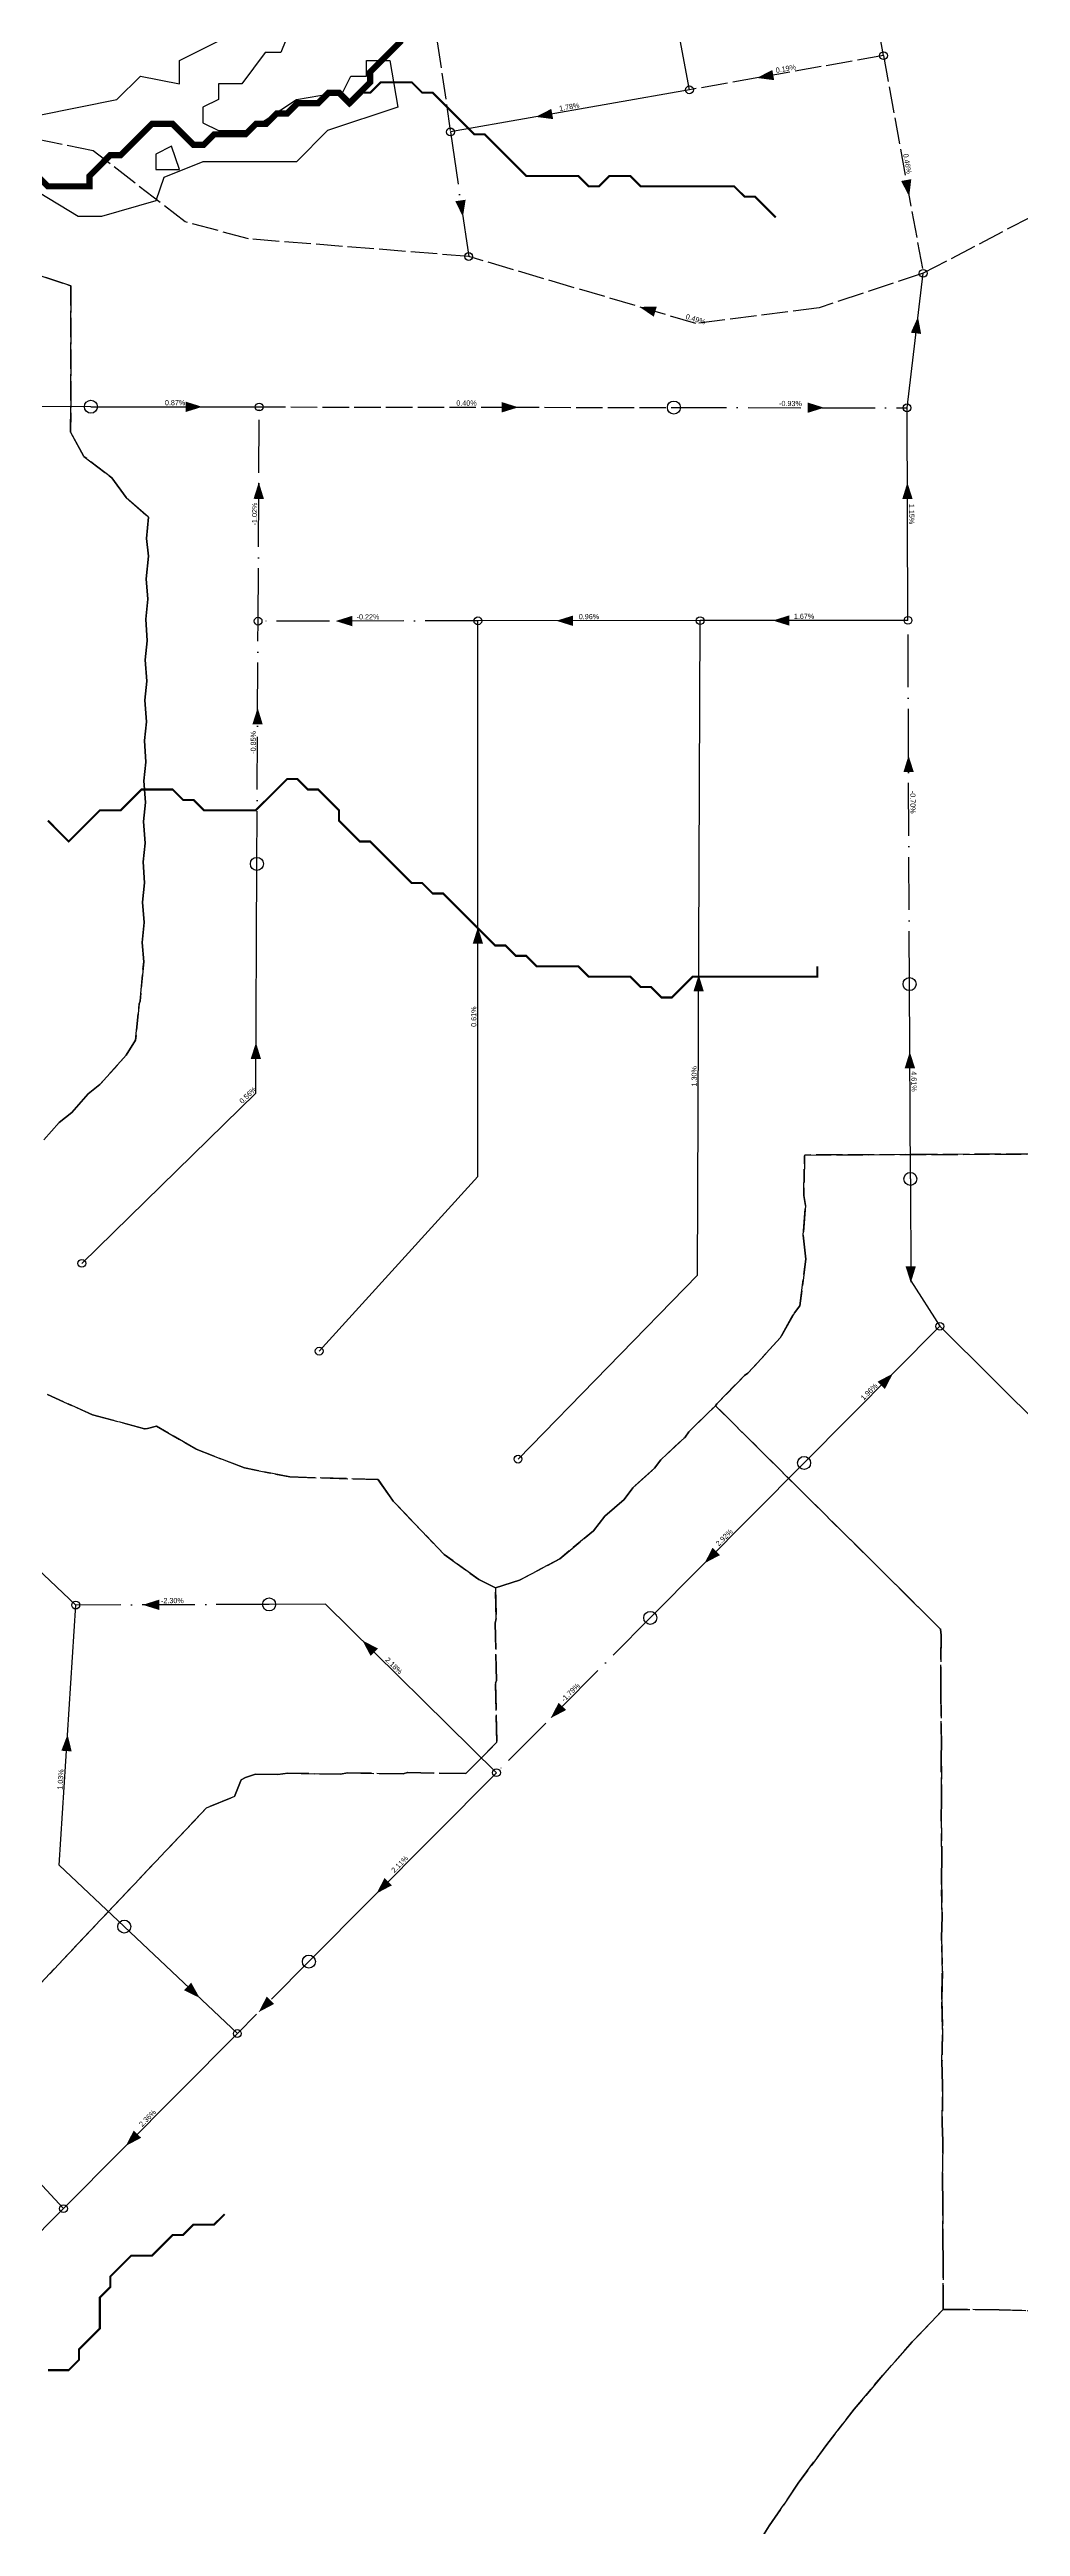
# Model space of a CAD drawing. Header units: metres. Extents: x 442821 to 452274, y 2561971 to 2571293.
# Drawn here: x 445044 to 445417, y 2563943 to 2564896 of the extents above; entities that cross this region are included whole.
import ezdxf
from ezdxf.enums import TextEntityAlignment as Align

# ---------------------------------------------------------------- set-up
doc = ezdxf.new("R2010")
doc.units = ezdxf.units.M
doc.header["$LTSCALE"] = 8
doc.linetypes.add('DASHDOT', pattern=[3.556, 2.54, -0.508, 0, -0.508])
doc.linetypes.add('DASHED', pattern=[1.524, 1.27, -0.254])
for name, color, linetype in [('A_ARROWS', 7, 'Continuous'), ('A_CATCHMENTS', 7, 'Continuous'), ('A_GRADIENT', 8, 'Continuous'), ('A_JUNCTIONS', 8, 'Continuous'), ('A_RUNS', 7, 'Continuous'), ('A_STREAMS', 5, 'Continuous'), ('A_WADI', 4, 'Continuous')]:
    doc.layers.add(name, color=color, linetype=linetype)

msp = doc.modelspace()

# ---------------------------------------------------------------- linework, layer by layer
at = {"layer": 'A_ARROWS', "color": 1}
for points in [[(445315.96, 2564885.28), (445321.91, 2564888.36), (445322.61, 2564884.43)], [(445230.93, 2564870.3), (445236.88, 2564873.38), (445237.58, 2564869.44)], [(445374.56, 2564839.68), (445371.45, 2564845.62), (445375.38, 2564846.34)], [(445202.88, 2564831.79), (445199.97, 2564837.84), (445203.93, 2564838.42)], [(445270.74, 2564797.18), (445277.45, 2564797.28), (445276.31, 2564793.44)], [(445377.94, 2564793.38), (445379.16, 2564786.78), (445375.19, 2564787.26)], [(445102.61, 2564758.72), (445096.21, 2564756.73), (445096.21, 2564760.73)], [(445224.21, 2564758.55), (445217.81, 2564756.56), (445217.82, 2564760.56)], [(445341.85, 2564758.39), (445335.45, 2564756.4), (445335.45, 2564760.4)], [(445124.36, 2564729.72), (445126.33, 2564723.31), (445122.33, 2564723.33)], [(445373.86, 2564729.63), (445375.89, 2564723.24), (445371.89, 2564723.22)], [(445153.91, 2564676.31), (445160.31, 2564678.31), (445160.31, 2564674.31)], [(445238.83, 2564676.41), (445245.23, 2564678.41), (445245.24, 2564674.41)], [(445322.11, 2564676.5), (445328.51, 2564678.51), (445328.51, 2564674.51)], [(445123.91, 2564642.92), (445125.88, 2564636.5), (445121.88, 2564636.53)], [(445374.31, 2564624.58), (445376.34, 2564618.19), (445372.34, 2564618.17)], [(445208.64, 2564558.53), (445210.64, 2564552.13), (445206.64, 2564552.13)], [(445293.58, 2564540.18), (445295.56, 2564533.77), (445291.56, 2564533.79)], [(445123.25, 2564514.14), (445125.22, 2564507.73), (445121.22, 2564507.75)], [(445374.79, 2564510.62), (445376.82, 2564504.23), (445372.82, 2564504.21)]]:
    msp.add_solid(points, dxfattribs=at)
at = {"layer": 'A_ARROWS', "color": 2}
for points in [[(445375.17, 2564421.65), (445373.15, 2564428.04), (445377.15, 2564428.06)], [(445368.29, 2564386.74), (445365.2, 2564380.79), (445362.36, 2564383.6)]]:
    msp.add_solid(points, dxfattribs=at)
at = {"layer": 'A_ARROWS', "color": 3}
for points in [[(445295.81, 2564313.75), (445298.9, 2564319.7), (445301.74, 2564316.88)], [(445236.62, 2564254.15), (445239.71, 2564260.1), (445242.55, 2564257.28)], [(445169.65, 2564186.71), (445172.74, 2564192.66), (445175.58, 2564189.84)], [(445101.62, 2564146.51), (445095.6, 2564149.45), (445098.35, 2564152.36)], [(445124.3, 2564141.04), (445127.39, 2564146.99), (445130.22, 2564144.17)], [(445073.16, 2564089.54), (445076.25, 2564095.49), (445079.09, 2564092.68)]]:
    msp.add_solid(points, dxfattribs=at)
at = {"layer": 'A_ARROWS', "color": 4}
for points in [[(445079.68, 2564297.75), (445086.07, 2564299.77), (445086.09, 2564295.77)], [(445164.21, 2564284.04), (445170.17, 2564280.96), (445167.36, 2564278.12)], [(445050.78, 2564247.88), (445052.37, 2564241.37), (445048.38, 2564241.62)]]:
    msp.add_solid(points, dxfattribs=at)
at = {"layer": 'A_CATCHMENTS', "color": 1, "linetype": 'DASHED'}
for points in [[(445041.62, 2564476.62), (445047.59, 2564483.41), (445052.41, 2564487.26), (445058.67, 2564494.32), (445063.19, 2564497.91), (445073.33, 2564509.22), (445076.98, 2564514.99), (445078.36, 2564528.97), (445078.66, 2564530.07), (445080.07, 2564545.22), (445079.48, 2564552.58), (445080.24, 2564560.37), (445079.65, 2564568.13), (445080.41, 2564575.53), (445079.82, 2564583.68), (445080.6, 2564590.89), (445079.99, 2564599.22), (445080.77, 2564606.45), (445080.17, 2564614.77), (445080.94, 2564622.02), (445080.34, 2564630.32), (445081.12, 2564637.58), (445080.51, 2564645.86), (445081.29, 2564653.14), (445080.68, 2564661.42), (445081.46, 2564668.71), (445080.85, 2564676.98), (445081.69, 2564684.73), (445081.02, 2564692.54), (445081.87, 2564701.21), (445081.21, 2564708.11), (445081.91, 2564716.25), (445073.29, 2564723.81), (445067.82, 2564731.36), (445057.07, 2564739.65), (445051.97, 2564748.99), (445052.05, 2564805.21), (445051.98, 2564805.24), (445039.36, 2564809.57)], [(445507.41, 2564471.57), (445334.35, 2564470.84), (445334.27, 2564470.44), (445334.02, 2564455.2), (445334.66, 2564451.47), (445333.8, 2564439.95), (445334.83, 2564430.72), (445332.5, 2564412.79), (445330.38, 2564410.15), (445325, 2564400.59), (445312.52, 2564386.86), (445311.24, 2564385.98), (445300.53, 2564375.12), (445300.03, 2564374.38), (445289.74, 2564364.35), (445288.33, 2564362.32), (445278.97, 2564353.55), (445276.61, 2564350.29), (445268.22, 2564342.73), (445264.87, 2564338.28), (445257.5, 2564331.89), (445253.1, 2564326.28), (445240.14, 2564315.48), (445224.64, 2564307.2), (445215.4, 2564304.24), (445208.97, 2564307.45), (445195.66, 2564317.16), (445176.17, 2564337.53), (445170.25, 2564345.94), (445136.3, 2564346.97), (445118.84, 2564350.42), (445100.22, 2564357.65), (445084.99, 2564366.46), (445081.59, 2564365.56), (445080.66, 2564365.44), (445080.32, 2564365.49), (445060.33, 2564370.92), (445043.09, 2564378.66)]]:
    msp.add_lwpolyline(points, dxfattribs=at)
at = {"layer": 'A_CATCHMENTS', "color": 4, "linetype": 'DASHED'}
for points in [[(445039.36, 2564809.57), (445051.98, 2564805.24), (445052.05, 2564805.21), (445051.97, 2564748.99), (445057.07, 2564739.65), (445067.82, 2564731.36), (445073.29, 2564723.81), (445081.91, 2564716.25), (445081.21, 2564708.11), (445081.87, 2564701.21), (445081.02, 2564692.54), (445081.69, 2564684.73), (445080.85, 2564676.98), (445081.46, 2564668.71), (445080.68, 2564661.42), (445081.29, 2564653.14), (445080.51, 2564645.86), (445081.12, 2564637.58), (445080.34, 2564630.32), (445080.94, 2564622.02), (445080.17, 2564614.77), (445080.77, 2564606.45), (445079.99, 2564599.22), (445080.6, 2564590.89), (445079.82, 2564583.68), (445080.41, 2564575.53), (445079.65, 2564568.13), (445080.24, 2564560.37), (445079.48, 2564552.58), (445080.07, 2564545.22), (445078.66, 2564530.07), (445078.36, 2564528.97), (445076.98, 2564514.99), (445073.33, 2564509.22), (445063.19, 2564497.91), (445058.67, 2564494.32), (445052.41, 2564487.26), (445047.59, 2564483.41), (445041.62, 2564476.62)], [(445043.09, 2564378.66), (445060.33, 2564370.92), (445080.32, 2564365.49), (445080.66, 2564365.44), (445081.59, 2564365.56), (445084.99, 2564366.46), (445100.22, 2564357.65), (445118.84, 2564350.42), (445136.3, 2564346.97), (445170.25, 2564345.94), (445176.17, 2564337.53), (445195.66, 2564317.16), (445208.97, 2564307.45), (445215.4, 2564304.24), (445215.64, 2564292.47), (445215.32, 2564290.69), (445215.76, 2564268.67), (445215.43, 2564267.6), (445215.89, 2564244.87), (445203.99, 2564232.82), (445181.5, 2564233.23), (445179.88, 2564232.71), (445158.48, 2564233.1), (445155.77, 2564232.6), (445135.46, 2564232.97), (445131.65, 2564232.49), (445123.07, 2564232.65), (445119.24, 2564231.32), (445117.53, 2564230.45), (445115.3, 2564224.68), (445114.94, 2564224.02), (445104.29, 2564219.7), (445035.54, 2564146.97)], [(445311.09, 2563928.03), (445320.74, 2563943.35), (445331.9, 2563959.76), (445342.83, 2563974.67), (445353.42, 2563988.21), (445364.4, 2564001.37), (445375.76, 2564014.14), (445387.51, 2564026.52), (445387.61, 2564026.62), (445387.75, 2564026.62), (445409.22, 2564026.52), (445430.05, 2564025.8)]]:
    msp.add_lwpolyline(points, dxfattribs=at)
at = {"layer": 'A_CATCHMENTS', "color": 2, "linetype": 'DASHED'}
msp.add_lwpolyline([(445430.05, 2564025.8), (445409.22, 2564026.52), (445387.75, 2564026.62), (445387.61, 2564026.62), (445387.57, 2564048.14), (445387.49, 2564050.6), (445387.53, 2564069.79), (445387.38, 2564074.57), (445387.48, 2564091.44), (445387.28, 2564098.34), (445387.43, 2564113.09), (445387.18, 2564122.11), (445387.37, 2564134.73), (445387.09, 2564145.88), (445387.31, 2564156.36), (445387, 2564169.64), (445387.23, 2564177.99), (445386.93, 2564193.39), (445387.15, 2564199.6), (445386.86, 2564217.13), (445387.05, 2564221.2), (445386.82, 2564240.85), (445386.93, 2564242.78), (445386.79, 2564264.34), (445386.77, 2564264.56), (445386.8, 2564286.04), (445386.59, 2564288.42), (445300.03, 2564374.38), (445300.53, 2564375.12), (445311.24, 2564385.98), (445312.52, 2564386.86), (445325, 2564400.59), (445330.38, 2564410.15), (445332.5, 2564412.79), (445334.83, 2564430.72), (445333.8, 2564439.95), (445334.66, 2564451.47), (445334.02, 2564455.2), (445334.27, 2564470.44), (445334.35, 2564470.84), (445507.41, 2564471.57)], dxfattribs=at)
at = {"layer": 'A_CATCHMENTS', "color": 3, "linetype": 'DASHED'}
msp.add_lwpolyline([(445035.54, 2564146.97), (445104.29, 2564219.7), (445114.94, 2564224.02), (445115.3, 2564224.68), (445117.53, 2564230.45), (445119.24, 2564231.32), (445123.07, 2564232.65), (445131.65, 2564232.49), (445135.46, 2564232.97), (445155.77, 2564232.6), (445158.48, 2564233.1), (445179.88, 2564232.71), (445181.5, 2564233.23), (445203.99, 2564232.82), (445215.89, 2564244.87), (445215.43, 2564267.6), (445215.76, 2564268.67), (445215.32, 2564290.69), (445215.64, 2564292.47), (445215.4, 2564304.24), (445224.64, 2564307.2), (445240.14, 2564315.48), (445253.1, 2564326.28), (445257.5, 2564331.89), (445264.87, 2564338.28), (445268.22, 2564342.73), (445276.61, 2564350.29), (445278.97, 2564353.55), (445288.33, 2564362.32), (445289.74, 2564364.35), (445300.03, 2564374.38), (445386.59, 2564288.42), (445386.8, 2564286.04), (445386.77, 2564264.56), (445386.79, 2564264.34), (445386.93, 2564242.78), (445386.82, 2564240.85), (445387.05, 2564221.2), (445386.86, 2564217.13), (445387.15, 2564199.6), (445386.93, 2564193.39), (445387.23, 2564177.99), (445387, 2564169.64), (445387.31, 2564156.36), (445387.09, 2564145.88), (445387.37, 2564134.73), (445387.18, 2564122.11), (445387.43, 2564113.09), (445387.28, 2564098.34), (445387.48, 2564091.44), (445387.38, 2564074.57), (445387.53, 2564069.79), (445387.49, 2564050.6), (445387.57, 2564048.14), (445387.61, 2564026.62), (445387.51, 2564026.52), (445375.76, 2564014.14), (445364.4, 2564001.37), (445353.42, 2563988.21), (445342.83, 2563974.67), (445331.9, 2563959.76), (445320.74, 2563943.35), (445311.09, 2563928.03)], dxfattribs=at)
at = {"layer": 'A_JUNCTIONS'}
for centre in [(445364.69, 2564893.87), (445290.03, 2564880.72), (445198.09, 2564864.51), (445205.11, 2564816.58), (445379.95, 2564810.11), (445124.51, 2564758.69), (445373.74, 2564758.34), (445124.08, 2564676.27), (445208.64, 2564676.37), (445294.12, 2564676.47), (445374.09, 2564676.56), (445056.27, 2564429.14), (445386.36, 2564404.93), (445147.57, 2564395.38), (445224.07, 2564353.83), (445053.93, 2564297.66), (445215.77, 2564233.15), (445116.12, 2564132.8), (445049.22, 2564065.44)]:
    msp.add_circle(centre, 1.5, dxfattribs=at)
at = {"layer": 'A_JUNCTIONS', "color": 30}
for centre in [(445059.76, 2564758.78), (445284.02, 2564758.47), (445123.6, 2564582.88), (445374.68, 2564536.61), (445375, 2564461.64), (445334.14, 2564352.35), (445128.31, 2564297.92), (445274.95, 2564292.75), (445072.61, 2564173.93), (445143.61, 2564160.48)]:
    msp.add_circle(centre, 2.5, dxfattribs=at)
at = {"layer": 'A_RUNS', "color": 1}
for points in [[(445364.69, 2564893.87), (445345.45, 2564999.46), (445270.2, 2564986.6)], [(445290.03, 2564880.72), (445270.2, 2564986.6)], [(445290.03, 2564880.72), (445198.09, 2564864.51)], [(445373.74, 2564758.34), (445379.95, 2564810.11)], [(445059.76, 2564758.78), (445124.51, 2564758.69)], [(445374.09, 2564676.56), (445373.74, 2564758.34)], [(445147.57, 2564395.38), (445208.64, 2564462.6), (445208.64, 2564676.37)], [(445294.12, 2564676.47), (445208.64, 2564676.37)], [(445224.07, 2564353.83), (445293.12, 2564424.64), (445294.12, 2564676.47)], [(445374.09, 2564676.56), (445294.12, 2564676.47)], [(445056.27, 2564429.14), (445123.15, 2564494.59), (445123.6, 2564582.88)], [(445375, 2564461.64), (445374.68, 2564536.61)]]:
    msp.add_lwpolyline(points, dxfattribs=at)
at = {"layer": 'A_RUNS', "color": 1, "linetype": 'DASHED'}
for points in [[(445270.2, 2564986.6), (445182.4, 2564971.59), (445198.09, 2564864.51)], [(445714.6, 2564945.5), (445432.1, 2564837.39), (445379.95, 2564810.11)], [(445205.11, 2564816.58), (445120.43, 2564823.35), (445096.07, 2564829.91), (445060.63, 2564857.27), (445032.98, 2564862.86), (444885.01, 2564870.35), (444747.93, 2564910.45)], [(445364.69, 2564893.87), (445290.03, 2564880.72)], [(445364.69, 2564893.87), (445379.95, 2564810.11)], [(445379.95, 2564810.11), (445339.94, 2564796.85), (445292.49, 2564790.75), (445205.11, 2564816.58)], [(445124.51, 2564758.69), (445284.02, 2564758.47)]]:
    msp.add_lwpolyline(points, dxfattribs=at)
at = {"layer": 'A_RUNS', "color": 1, "linetype": 'DASHDOT'}
for points in [[(445198.09, 2564864.51), (445205.11, 2564816.58)], [(445124.08, 2564676.27), (445124.51, 2564758.69)], [(445284.02, 2564758.47), (445373.74, 2564758.34)], [(445123.6, 2564582.88), (445124.08, 2564676.27)], [(445208.64, 2564676.37), (445124.08, 2564676.27)], [(445374.68, 2564536.61), (445374.09, 2564676.56)]]:
    msp.add_lwpolyline(points, dxfattribs=at)
at = {"layer": 'A_RUNS', "color": 4}
for points in [[(445059.76, 2564758.78), (445039.71, 2564758.8), (445037.93, 2564654.36)], [(445053.93, 2564297.66), (445014.1, 2564335.29)], [(445072.61, 2564173.93), (445047.6, 2564197.58), (445053.93, 2564297.66)], [(445215.77, 2564233.15), (445150.07, 2564297.99), (445128.31, 2564297.92)]]:
    msp.add_lwpolyline(points, dxfattribs=at)
at = {"layer": 'A_RUNS', "color": 2}
for points in [[(445375, 2564461.64), (445375.17, 2564422.39), (445386.36, 2564404.93)], [(445334.14, 2564352.35), (445386.36, 2564404.93)], [(445386.36, 2564404.93), (445648.75, 2564144.22), (445869.31, 2564092.48)]]:
    msp.add_lwpolyline(points, dxfattribs=at)
at = {"layer": 'A_RUNS', "color": 3}
for points in [[(445334.14, 2564352.35), (445274.95, 2564292.75)], [(445215.77, 2564233.15), (445143.61, 2564160.48)], [(445072.61, 2564173.93), (445116.12, 2564132.8)], [(445116.12, 2564132.8), (445049.22, 2564065.44)], [(444995.63, 2564123.16), (445049.22, 2564065.44)], [(445049.22, 2564065.44), (444956.79, 2563972.36), (444801.23, 2563972.48)]]:
    msp.add_lwpolyline(points, dxfattribs=at)
at = {"layer": 'A_RUNS', "color": 4, "linetype": 'DASHDOT'}
msp.add_lwpolyline([(445128.31, 2564297.92), (445053.93, 2564297.66)], dxfattribs=at)
at = {"layer": 'A_RUNS', "color": 3, "linetype": 'DASHDOT'}
for points in [[(445274.95, 2564292.75), (445215.77, 2564233.15)], [(445143.61, 2564160.48), (445116.12, 2564132.8)]]:
    msp.add_lwpolyline(points, dxfattribs=at)
at = {"layer": 'A_STREAMS', "color": 5}
for points, const_width in [([(445179.22, 2564899.59), (445175.22, 2564895.59), (445171.22, 2564891.59), (445167.22, 2564887.59), (445167.22, 2564883.59), (445163.22, 2564879.58)], 2.4), ([(445163.22, 2564879.58), (445159.22, 2564875.58), (445155.22, 2564879.58), (445151.22, 2564879.58), (445147.22, 2564875.58), (445143.22, 2564875.58), (445139.22, 2564875.58), (445135.22, 2564871.58), (445131.22, 2564871.58), (445127.22, 2564867.58), (445123.22, 2564867.58), (445119.22, 2564863.58), (445115.22, 2564863.58), (445111.22, 2564863.58), (445107.21, 2564863.58), (445103.21, 2564859.58), (445099.21, 2564859.58), (445095.21, 2564863.58), (445091.21, 2564867.58), (445087.21, 2564867.58), (445083.21, 2564867.58), (445079.21, 2564863.58), (445075.21, 2564859.58), (445071.21, 2564855.58), (445067.21, 2564855.58), (445063.21, 2564851.57), (445059.21, 2564847.57), (445059.21, 2564843.57), (445055.21, 2564843.57), (445051.21, 2564843.57), (445047.21, 2564843.57), (445043.21, 2564843.57), (445039.21, 2564847.57)], 2.4), ([(445323.24, 2564831.57), (445319.24, 2564835.57), (445315.24, 2564839.57), (445311.24, 2564839.57), (445307.24, 2564843.57), (445303.24, 2564843.57), (445299.24, 2564843.57), (445295.24, 2564843.57), (445291.24, 2564843.57), (445287.24, 2564843.57), (445283.24, 2564843.57), (445279.24, 2564843.57), (445275.24, 2564843.57), (445271.24, 2564843.57), (445267.24, 2564847.57), (445263.24, 2564847.57), (445259.24, 2564847.57), (445255.24, 2564843.57), (445251.23, 2564843.57), (445247.23, 2564847.57), (445243.23, 2564847.57), (445239.23, 2564847.57), (445235.23, 2564847.57), (445231.23, 2564847.57), (445227.23, 2564847.57), (445223.23, 2564851.57), (445219.23, 2564855.58), (445215.23, 2564859.58), (445211.23, 2564863.58), (445207.23, 2564863.58), (445203.23, 2564867.58), (445199.23, 2564871.58), (445195.23, 2564875.58), (445191.23, 2564879.58), (445187.23, 2564879.58), (445183.23, 2564883.59), (445179.22, 2564883.59), (445175.22, 2564883.59), (445171.22, 2564883.59), (445167.22, 2564879.58), (445163.22, 2564879.58)], 0.8), ([(445339.25, 2564543.47), (445339.25, 2564539.47), (445335.25, 2564539.47), (445331.25, 2564539.47), (445327.25, 2564539.47), (445323.24, 2564539.47), (445319.24, 2564539.47), (445315.24, 2564539.47), (445311.24, 2564539.47), (445307.24, 2564539.47), (445303.24, 2564539.47), (445299.24, 2564539.47), (445295.24, 2564539.47), (445291.24, 2564539.47), (445287.24, 2564535.46), (445283.24, 2564531.46), (445279.24, 2564531.46), (445275.24, 2564535.46), (445271.24, 2564535.46), (445267.24, 2564539.47), (445263.24, 2564539.47), (445259.24, 2564539.47), (445255.24, 2564539.47), (445251.23, 2564539.47), (445247.23, 2564543.47), (445243.23, 2564543.47), (445239.23, 2564543.47), (445235.23, 2564543.47), (445231.23, 2564543.47), (445227.23, 2564547.47), (445223.23, 2564547.47), (445219.23, 2564551.47), (445215.23, 2564551.47), (445211.23, 2564555.47), (445207.23, 2564559.47), (445203.23, 2564563.47), (445199.23, 2564567.48), (445195.23, 2564571.48), (445191.23, 2564571.48), (445187.23, 2564575.48), (445183.23, 2564575.48), (445179.22, 2564579.48), (445175.22, 2564583.48), (445171.22, 2564587.48), (445167.22, 2564591.48), (445163.22, 2564591.48), (445159.22, 2564595.48), (445155.22, 2564599.49), (445155.22, 2564603.49), (445151.22, 2564607.49), (445147.22, 2564611.49), (445143.22, 2564611.49), (445139.22, 2564615.49), (445135.22, 2564615.49), (445131.22, 2564611.49), (445127.22, 2564607.49), (445123.22, 2564603.49), (445119.22, 2564603.49), (445115.22, 2564603.49), (445111.22, 2564603.49), (445107.21, 2564603.49), (445103.21, 2564603.49), (445099.21, 2564607.49), (445095.21, 2564607.49), (445091.21, 2564611.49), (445087.21, 2564611.49), (445083.21, 2564611.49), (445079.21, 2564611.49), (445075.21, 2564607.49), (445071.21, 2564603.49), (445067.21, 2564603.49), (445063.21, 2564603.49), (445059.21, 2564599.49), (445055.21, 2564595.48), (445051.21, 2564591.48), (445047.21, 2564595.48), (445043.21, 2564599.49)], 0.8), ([(445111.22, 2564063.3), (445107.21, 2564059.3), (445103.21, 2564059.3), (445099.21, 2564059.3), (445095.21, 2564055.3), (445091.21, 2564055.3), (445087.21, 2564051.3), (445083.21, 2564047.29), (445079.21, 2564047.29), (445075.21, 2564047.29), (445071.21, 2564043.29), (445067.21, 2564039.29), (445067.21, 2564035.29), (445063.21, 2564031.29), (445063.21, 2564027.29), (445063.21, 2564023.29), (445063.21, 2564019.28), (445059.21, 2564015.28), (445055.21, 2564011.28), (445055.21, 2564007.28), (445051.21, 2564003.28), (445047.21, 2564003.28), (445043.21, 2564003.28)], 0.8)]:
    msp.add_lwpolyline(points, dxfattribs=dict(at, const_width=const_width))
at = {"layer": 'A_WADI', "color": 4}
for points in [[(445138.8, 2564910.01), (445132.8, 2564895.01), (445126.8, 2564895.01), (445117.8, 2564883.01), (445108.8, 2564883.01), (445108.8, 2564877.01), (445102.8, 2564874.01), (445102.8, 2564868.01), (445108.8, 2564865.01), (445120.8, 2564865.01), (445138.8, 2564877.01), (445156.8, 2564880.01), (445159.8, 2564886.01), (445165.8, 2564886.01), (445165.8, 2564892.01), (445174.8, 2564892.01), (445177.8, 2564874.01), (445150.8, 2564865.01), (445138.8, 2564853.01), (445102.8, 2564853.01), (445087.8, 2564847.01), (445084.8, 2564838.01), (445063.8, 2564832.01), (445054.8, 2564832.01), (445039.8, 2564841.01)], [(445039.8, 2564871.01), (445069.8, 2564877.01), (445078.8, 2564886.01), (445093.8, 2564883.01), (445093.8, 2564892.01), (445111.8, 2564901.01)]]:
    msp.add_lwpolyline(points, dxfattribs=at)
msp.add_lwpolyline([(445084.8, 2564856.01), (445084.8, 2564850.01), (445093.8, 2564850.01), (445090.8, 2564859.01), (445084.8, 2564856.01)], close=True, dxfattribs=at)

# ---------------------------------------------------------------- texts
at = {"layer": 'A_GRADIENT', "color": 1}
for s, rotation, p in [('0.19%', 9.99602, (445327.36, 2564887.29)), ('1.78%', 9.99602, (445244.06, 2564872.61)), ('0.46%', -79.67455, (445372.32, 2564851.99)), ('0.49%', 343.53127, (445291.95, 2564790.91)), ('0.87%', -0.07901, (445092.14, 2564758.73)), ('0.40%', -0.07901, (445204.26, 2564758.58)), ('-0.93%', -0.07901, (445328.88, 2564758.41)), ('-1.02%', 89.70445, (445124.3, 2564717.48)), ('1.15%', 270.24422, (445373.91, 2564717.45)), ('-0.22%', 0.0674, (445166.36, 2564676.32)), ('0.96%', 0.0674, (445251.38, 2564676.42)), ('1.67%', 0.0674, (445334.11, 2564676.52)), ('-0.85%', 89.70445, (445123.84, 2564629.58)), ('-0.70%', 270.24422, (445374.39, 2564606.59)), ('0.61%', 90, (445208.64, 2564524.07)), ('1.30%', 89.77199, (445293.43, 2564501.11)), ('4.61%', 270.24422, (445374.84, 2564499.12)), ('0.56%', 44.38315, (445121.26, 2564492.75))]:
    msp.add_text(s, height=2, rotation=rotation, dxfattribs=at).set_placement(p, align=Align.BOTTOM_CENTER)
at = {"layer": 'A_GRADIENT', "color": 2}
msp.add_text('1.96%', height=2, rotation=45.19994, dxfattribs=at).set_placement((445360.25, 2564378.64), align=Align.BOTTOM_CENTER)
at = {"layer": 'A_GRADIENT', "color": 3}
for s, p in [('2.92%', (445304.54, 2564322.55)), ('-1.79%', (445245.36, 2564262.95)), ('2.11%', (445179.69, 2564196.82)), ('2.36%', (445082.67, 2564099.12))]:
    msp.add_text(s, height=2, rotation=45.19994, dxfattribs=at).set_placement(p, align=Align.BOTTOM_CENTER)
at = {"layer": 'A_GRADIENT', "color": 4}
for s, rotation, p in [('-2.30%', 0.19445, (445091.12, 2564297.79)), ('2.18%', 315.37532, (445175.18, 2564273.21)), ('1.03%', 86.38186, (445049.68, 2564230.44))]:
    msp.add_text(s, height=2, rotation=rotation, dxfattribs=at).set_placement(p, align=Align.BOTTOM_CENTER)

doc.saveas('drawing.dxf')
